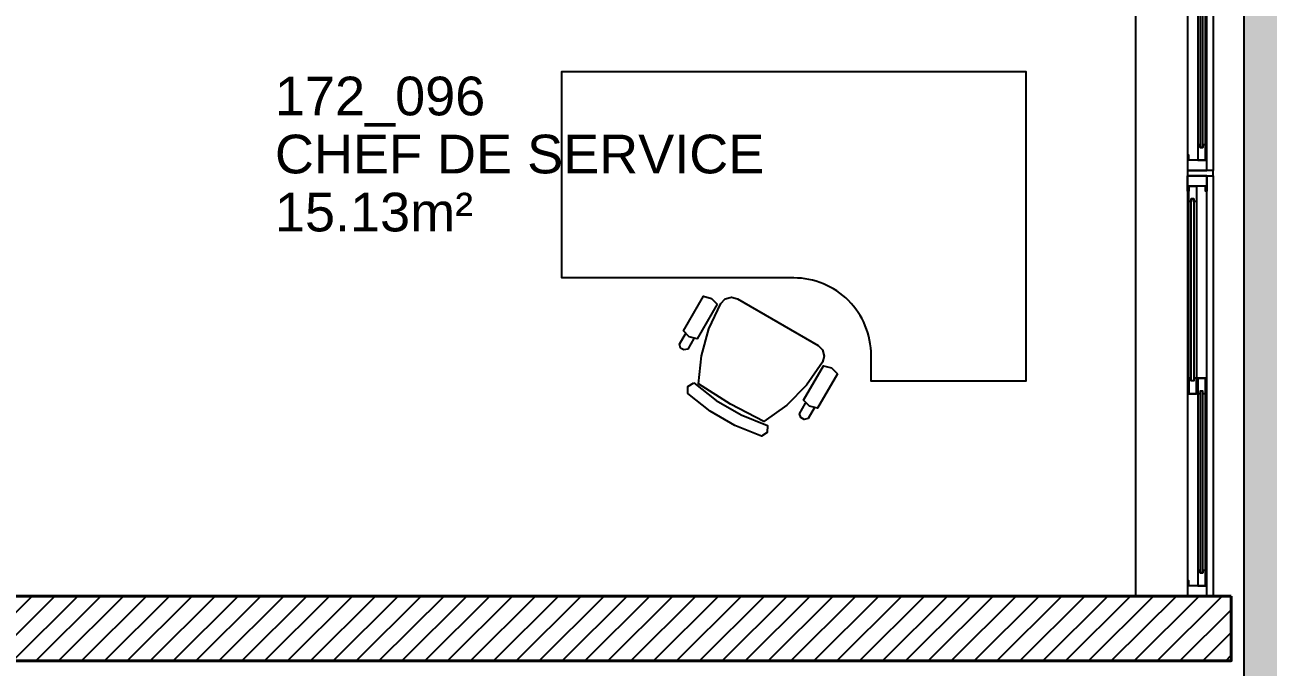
# Model space of a CAD drawing. Header units: metres. Extents: x -8 to 211, y -5 to 120.
# Drawn here: x 169.783 to 174.604, y 92.884 to 95.375 of the extents above; entities that cross this region are included whole.
import ezdxf

# ---------------------------------------------------------------- set-up
doc = ezdxf.new("R2010")
doc.units = ezdxf.units.M
doc.header["$LTSCALE"] = 0.8
doc.header["$MEASUREMENT"] = 0
doc.layers.get('0').update_dxf_attribs({"linetype": 'CONTINUOUS'})
for name, color, linetype in [('A_CHASS', 4, 'CONTINUOUS'), ('A_EQMP', 142, 'CONTINUOUS'), ('A_Etiqu_Local', 7, 'CONTINUOUS'), ('A_HACH_STRUC', 7, 'CONTINUOUS'), ('ARchi-Murs porteurs', 7, 'CONTINUOUS'), ('Terrasse', 7, 'CONTINUOUS')]:
    doc.layers.add(name, color=color, linetype=linetype)
doc.layers.add('A_MURS_STRU', color=7, linetype='CONTINUOUS', lineweight=40)
doc.styles.add('Attribut', font='arial.ttf')

# ---------------------------------------------------------------- blocks, each defined once
blk = doc.blocks.new('FAU-60')
for points in [[(-16.53, -6.34), (-5.55, -4.76), (5.55, -4.76), (16.5, -6.34), (17.76, -3.96), (16.5, -1.58), (5.55, 0), (-5.55, 0), (-16.53, -1.58), (-17.79, -3.96)], [(20.34, -42.37), (22.09, -40.59), (22.66, -38.16), (21.74, -27.35), (19.02, -16.83), (14.55, -6.94), (-0.07, -6.34), (-14.72, -6.94), (-19.19, -16.83), (-21.92, -27.35), (-22.8, -38.16), (-22.23, -40.59), (-20.48, -42.37), (-18.07, -43), (17.93, -43)], [(-23.87, -37.24), (-23.87, -21.76), (-26.99, -20.9), (-30.09, -21.76), (-30.09, -37.24), (-26.99, -38.1)], [(29.94, -37.24), (29.94, -21.76), (26.82, -20.9), (23.72, -21.76), (23.72, -37.24), (26.82, -38.1)]]:
    blk.add_lwpolyline(points, close=True)
for points in [[(-25.07, -21.18), (-25.07, -16.51), (-26.19, -15.45), (-27.71, -15.42), (-28.82, -16.48), (-28.82, -21.16)], [(28.74, -21.18), (28.74, -16.51), (27.62, -15.45), (26.1, -15.42), (24.98, -16.48), (24.98, -21.16)], [(29.91, -21.76), (26.82, -20.9)]]:
    blk.add_lwpolyline(points)
blk = doc.blocks.new('BU-180g')
blk.add_lwpolyline([(70, 80), (-20, 80), (-20, 0), (160, 0), (160, 120), (100, 120), (100, 110, -0.414214)], format="xyb", close=True)
at = {"rotation": 30.00941236793711}
blk.add_blockref('FAU-60', (42.38, 134.41), dxfattribs=at)
blk = doc.blocks.new('1310-fencoul')
at = {"color": 0}
for points in [[(0, 0.1), (1.63, 0.1), (1.63, 0.075), (0, 0.075)], [(0, 0), (1.63, 0), (1.63, 0.075), (0, 0.075)], [(1.59, 0.07), (0.785, 0.07), (0.785, 0.04), (1.59, 0.04)], [(0.04, 0.035), (0.845, 0.035), (0.845, 0.005), (0.04, 0.005)]]:
    blk.add_lwpolyline(points, close=True, dxfattribs=at)
for points in [[(0.06, 0.075), (0.06, 0.07), (0.04, 0.07), (0.04, 0.005), (0.06, 0.005), (0.06, 0), (0, 0), (0, 0.075)], [(0.845, 0.04), (0.785, 0.04), (0.785, 0.07), (0.845, 0.07), (0.845, 0.06), (0.835, 0.06), (0.835, 0.05), (0.845, 0.05)], [(1.54, 0.06), (0.835, 0.06), (0.835, 0.05), (1.54, 0.05)], [(1.53, 0.04), (1.59, 0.04), (1.59, 0.07), (1.53, 0.07), (1.53, 0.06), (1.54, 0.06), (1.54, 0.05), (1.53, 0.05)], [(1.57, 0.075), (1.57, 0.07), (1.59, 0.07), (1.59, 0.005), (1.57, 0.005), (1.57, 0), (1.63, 0), (1.63, 0.075)], [(0.1, 0.005), (0.04, 0.005), (0.04, 0.035), (0.1, 0.035), (0.1, 0.025), (0.09, 0.025), (0.09, 0.015), (0.1, 0.015)], [(0.09, 0.025), (0.795, 0.025), (0.795, 0.015), (0.09, 0.015)], [(0.785, 0.005), (0.845, 0.005), (0.845, 0.035), (0.785, 0.035), (0.785, 0.025), (0.795, 0.025), (0.795, 0.015), (0.785, 0.015)]]:
    blk.add_lwpolyline(points, close=True)
blk = doc.blocks.new('A_Etiqu_Local')
at = {"style": 'Attribut', "flags": 1}
for tag, p in [('CODE_HOPITAL', (-0.4463, 1.632)), ('CODE_SITE', (-0.4463, 1.407)), ('CODE_BATIMENT', (-0.4463, 1.182)), ('CODE_SECTEUR', (-0.4463, 0.957)), ('CODE_ETAGE', (-0.4463, 0.732)), ('NOM_NORMALISE', (-0.4463, -0.843)), ('SECTEUR_ACTIVITE', (-0.4463, -1.068)), ('SOUS_SECTEUR_ACTIVITE', (-0.4463, -1.293)), ('VOLUME', (-0.4463, -1.518)), ('SERVICE', (-0.4463, -1.743)), ('CODE_UG', (-0.4463, -1.968)), ('CODE_UA', (-0.4463, -2.193)), ('CODE_POLE', (-0.4463, -2.418)), ('OCCUPANT_EXTERNE', (-0.4463, -2.643)), ('DISPONIBILITE', (-0.4463, -2.868)), ('ACCES_HANDICAPES', (-0.4463, -3.093)), ('NATURE_SOL', (-0.4463, -3.318)), ('RISQUE_LABORATOIRE', (-0.4463, -3.543)), ('AMIANTE', (-0.4463, -3.768))]:
    blk.add_attdef(tag, p, '', height=0.15, dxfattribs=at)
at = {"layer": 'A_Etiqu_Local', "style": 'Attribut'}
for tag, p in [('CODE_PIECE', (-0.4463, 0.282)), ('NOM_USAGE', (-0.4463, 0.057)), ('SURFACE', (-0.4463, -0.168))]:
    blk.add_attdef(tag, p, '', height=0.15, dxfattribs=at)

msp = doc.modelspace()

# ---------------------------------------------------------------- hatches: boundary and pattern name
at = {"layer": 'A_HACH_STRUC'}
h = msp.add_hatch(dxfattribs=at)
h.set_pattern_fill('ANSI31', color=8, scale=0.5, angle=359.7696, style=0)
h.set_pattern_definition([(44.7696, (168.671457, 92.90948), (-0.0440161, 0.04437154), [])])
h.paths.add_polyline_path([(174.461, 93.1597), (169.641, 93.1595), (169.641, 93.1595), (169.541, 93.1595), (168.6715, 93.1595), (168.6715, 92.9095), (174.4612, 92.9095)])
at = {"layer": 'Terrasse', "linetype": 'Continuous'}
h = msp.add_hatch(dxfattribs=at)
h.set_pattern_fill('AR-SAND,_O', color=8, scale=0.5)
h.set_pattern_definition([(37.5, (144.6412, 45.7495), (-0.031497, 0.963412), [0, -0.76, 0, -0.85, 0, -0.8125]), (7.5, (144.6412, 45.7495), (0.884888, 1.411073), [0, -0.41, 0, -0.685, 0, -0.2625]), (327.5, (144.0262, 45.7495), (1.557071, 0.0028295), [0, -0.25, 0, -0.9, 0, -1.175]), (317.5, (144.0262, 45.7495), (1.503063, 0.438838), [0, -0.125, 0, -0.59, 0, -0.675])])
h.paths.add_polyline_path([(174.511, 117.8995), (185.1509, 117.8996), (188.1103, 117.5361), (183.316, 78.4898), (180.2391, 78.8676), (179.4188, 72.1861), (179.4188, 67.5994), (174.3412, 67.5994), (174.3412, 74.9964), (166.9912, 74.9964), (166.9912, 92.6895), (174.511, 92.6895)])

# ---------------------------------------------------------------- linework, layer by layer
at = {"layer": 'A_CHASS', "color": 8}
msp.add_lwpolyline([(174.2912, 94.8097), (174.2912, 94.7897), (174.3912, 94.7897), (174.3912, 94.8097)], close=True, dxfattribs=at)
at = {"layer": 'A_MURS_STRU', "color": 8}
msp.add_lwpolyline([(174.461, 93.1597), (168.6715, 93.1595), (168.6715, 92.9095), (174.4612, 92.9095)], close=True, dxfattribs=at)
at = {"layer": 'ARchi-Murs porteurs', "color": 8}
for points in [[(166.8412, 92.9095), (166.8412, 67.7995), (166.9912, 67.7995), (166.9912, 92.6895), (174.511, 92.6895), (174.511, 118.1995)], [(174.091, 93.1597), (174.091, 112.5395)]]:
    msp.add_lwpolyline(points, dxfattribs=at)
msp.add_lwpolyline([(174.511, 117.8995), (185.1509, 117.8996), (188.1103, 117.5361), (183.316, 78.4898), (180.2391, 78.8676), (179.4188, 72.1861), (179.4188, 67.5994), (174.3412, 67.5994), (174.3412, 74.9964), (166.9912, 74.9964), (166.9912, 92.6895), (174.511, 92.6895)], close=True, dxfattribs=at)

# ---------------------------------------------------------------- block references
at = {"layer": 'A_CHASS', "color": 8, "rotation": 270}
for p in [(174.2912, 96.4397), (174.2912, 94.7897)]:
    msp.add_blockref('1310-fencoul', p, dxfattribs=at)
at = {"layer": 'A_EQMP', "color": 8, "linetype": 'Continuous', "xscale": -0.009999999999990905, "yscale": 0.009999999999990905, "zscale": 0.01, "rotation": 180}
msp.add_blockref('BU-180g', (172.0648, 95.1934), dxfattribs=at)
at = {"layer": 'A_Etiqu_Local', "color": 8}
ref = msp.add_blockref('A_Etiqu_Local', (171.1991, 94.7418), dxfattribs=at)
ref.add_attrib('CODE_PIECE', '172_096', (170.7528, 95.0238), dxfattribs={"height": 0.15, "style": 'Attribut'})
ref.add_attrib('NOM_USAGE', 'CHEF DE SERVICE', (170.7528, 94.7988), dxfattribs={"height": 0.15, "style": 'Attribut'})
ref.add_attrib('SURFACE', '15.13m²', (170.7528, 94.5738), dxfattribs={"height": 0.15, "style": 'Attribut'})

doc.saveas('drawing.dxf')
